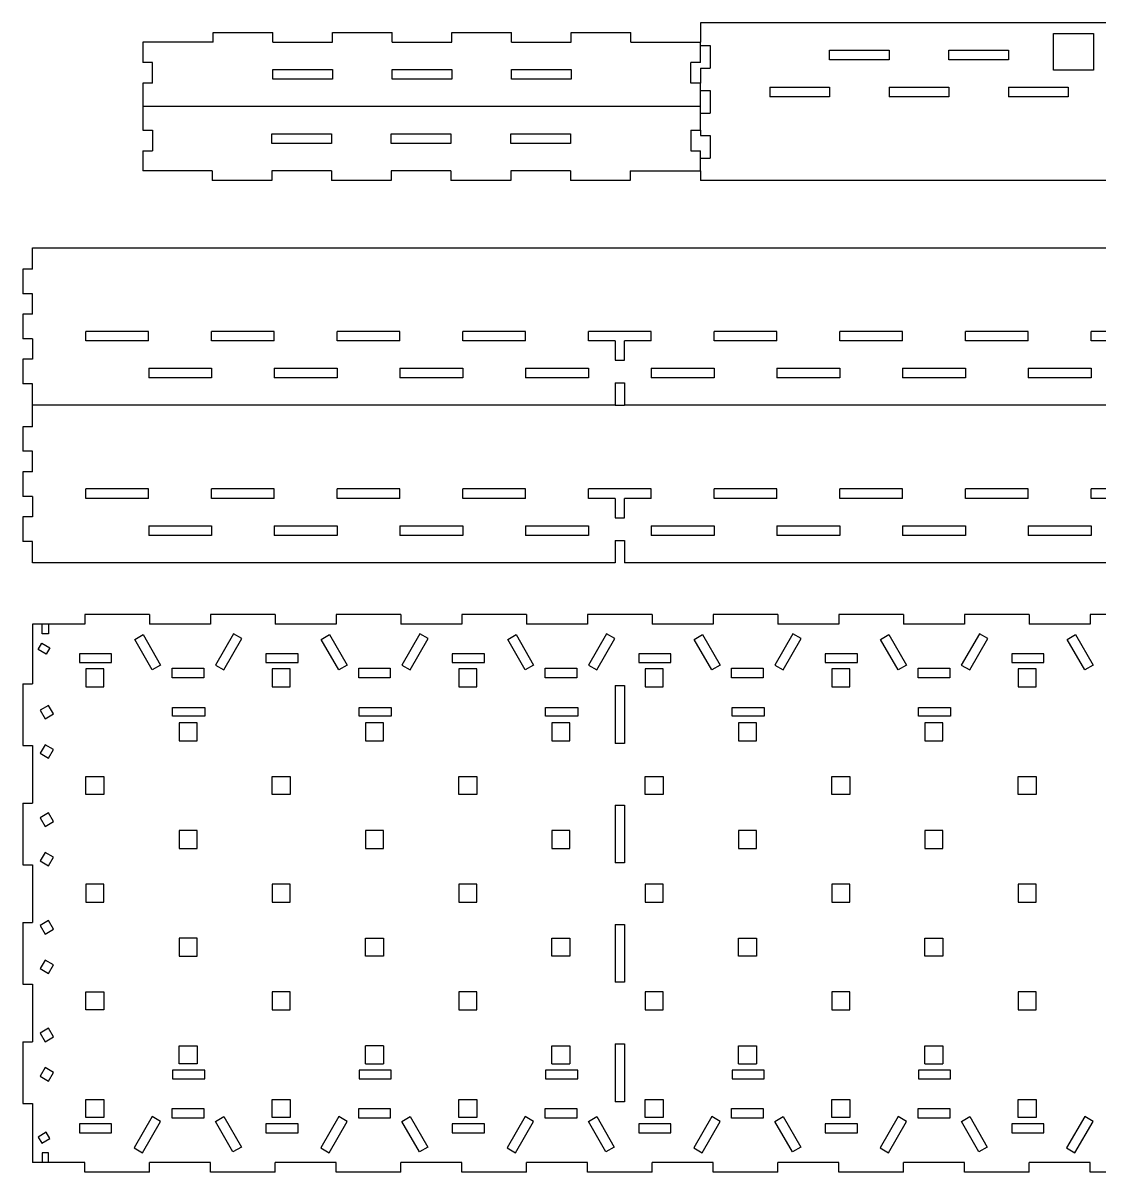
# Model space of a CAD drawing. Extents: x -308 to 258, y -154 to 204.
# Drawn here: x -308.2 to 26.2, y -153.6 to 203.6 of the extents above; entities that cross this region are included whole.
import ezdxf

# ---------------------------------------------------------------- set-up
doc = ezdxf.new("R2010")
doc.units = 0
doc.layers.get('0').update_dxf_attribs({"linetype": 'CONTINUOUS'})

msp = doc.modelspace()

# ---------------------------------------------------------------- linework, layer by layer
for p, q in [((75.63, 203.59), (-97.69, 203.59)), ((-97.69, 203.59), (-97.69, 197.59)), ((-249.17, 197.59), (-249.17, 200.59)), ((-249.17, 200.59), (-230.61, 200.59)), ((-230.61, 197.59), (-230.61, 200.59)), ((-212.05, 200.59), (-193.49, 200.59)), ((-212.05, 197.59), (-212.05, 200.59)), ((-193.49, 197.59), (-193.49, 200.59)), ((-174.93, 200.59), (-156.37, 200.59)), ((-174.93, 197.59), (-174.93, 200.59)), ((-156.37, 197.59), (-156.37, 200.59)), ((-137.81, 197.59), (-137.81, 200.59)), ((-137.81, 200.59), (-119.25, 200.59)), ((-119.25, 197.59), (-119.25, 200.59)), ((12.08, 200.29), (24.48, 200.29)), ((12.08, 188.89), (12.08, 200.29)), ((24.48, 200.29), (24.48, 188.89)), ((-271.01, 197.59), (-271.01, 191.29)), ((-249.17, 197.59), (-271.01, 197.59)), ((-230.61, 197.59), (-212.05, 197.59)), ((-193.49, 197.59), (-174.93, 197.59)), ((-156.37, 197.59), (-137.81, 197.59)), ((-119.25, 197.59), (-97.69, 197.59)), ((-97.69, 196.59), (-97.69, 197.59)), ((-97.69, 196.59), (-94.69, 196.59)), ((-97.69, 191.29), (-97.69, 196.59)), ((-94.69, 196.59), (-94.69, 189.59)), ((-57.57, 192.09), (-57.57, 195.09)), ((-57.57, 195.09), (-39.01, 195.09)), ((-39.01, 195.09), (-39.01, 192.09)), ((-20.45, 195.09), (-1.89, 195.09)), ((-20.45, 192.09), (-20.45, 195.09)), ((-1.89, 195.09), (-1.89, 192.09)), ((-268.01, 191.29), (-271.01, 191.29)), ((-268.01, 184.89), (-268.01, 191.29)), ((-97.69, 191.29), (-100.69, 191.29)), ((-100.69, 184.89), (-100.69, 191.29)), ((-97.69, 189.59), (-94.69, 189.59)), ((-97.69, 189.59), (-97.69, 184.89)), ((-39.01, 192.09), (-57.57, 192.09)), ((-1.89, 192.09), (-20.45, 192.09)), ((-230.61, 189.09), (-212.05, 189.09)), ((-230.61, 186.09), (-230.61, 189.09)), ((-212.05, 186.09), (-230.61, 186.09)), ((-212.05, 189.09), (-212.05, 186.09)), ((-193.49, 186.09), (-193.49, 189.09)), ((-193.49, 189.09), (-174.93, 189.09)), ((-174.93, 186.09), (-193.49, 186.09)), ((-174.93, 189.09), (-174.93, 186.09)), ((-156.37, 186.09), (-156.37, 189.09)), ((-156.37, 189.09), (-137.81, 189.09)), ((-137.81, 186.09), (-156.37, 186.09)), ((-137.81, 189.09), (-137.81, 186.09)), ((24.48, 188.89), (12.08, 188.89)), ((-268.01, 184.89), (-271.01, 184.89)), ((-271.01, 184.89), (-271.01, 177.59)), ((-97.69, 184.89), (-100.69, 184.89)), ((-97.69, 182.59), (-97.69, 184.89)), ((-97.69, 182.59), (-94.69, 182.59)), ((-97.69, 177.59), (-97.69, 182.59)), ((-94.69, 182.59), (-94.69, 175.59)), ((-76.13, 183.59), (-76.13, 180.59)), ((-76.13, 183.59), (-57.57, 183.59)), ((-57.57, 183.59), (-57.57, 180.59)), ((-39.01, 183.59), (-20.45, 183.59)), ((-39.01, 183.59), (-39.01, 180.59)), ((-20.45, 183.59), (-20.45, 180.59)), ((-1.89, 183.59), (-1.89, 180.59)), ((-1.89, 183.59), (16.67, 183.59)), ((16.67, 183.59), (16.67, 180.59)), ((-57.57, 180.59), (-76.13, 180.59)), ((-20.45, 180.59), (-39.01, 180.59)), ((16.67, 180.59), (-1.89, 180.59)), ((-271.01, 177.59), (-271.01, 170.29)), ((-97.69, 177.59), (-271.01, 177.59)), ((-97.69, 175.59), (-97.69, 177.59)), ((-97.69, 175.59), (-94.69, 175.59)), ((-97.69, 170.29), (-97.69, 175.59)), ((-271.01, 170.29), (-268.01, 170.29)), ((-268.01, 170.29), (-268.01, 163.89)), ((-230.89, 166.09), (-230.89, 169.09)), ((-230.89, 169.09), (-212.33, 169.09)), ((-212.33, 169.09), (-212.33, 166.09)), ((-193.77, 169.09), (-175.21, 169.09)), ((-193.77, 166.09), (-193.77, 169.09)), ((-175.21, 169.09), (-175.21, 166.09)), ((-156.65, 166.09), (-156.65, 169.09)), ((-156.65, 169.09), (-138.09, 169.09)), ((-138.09, 169.09), (-138.09, 166.09)), ((-100.69, 170.29), (-97.69, 170.29)), ((-100.69, 170.29), (-100.69, 163.89)), ((-97.69, 170.29), (-97.69, 168.59)), ((-97.69, 168.59), (-94.69, 168.59)), ((-94.69, 168.59), (-94.69, 161.59)), ((-212.33, 166.09), (-230.89, 166.09)), ((-175.21, 166.09), (-193.77, 166.09)), ((-138.09, 166.09), (-156.65, 166.09)), ((-271.01, 163.89), (-271.01, 157.59)), ((-271.01, 163.89), (-268.01, 163.89)), ((-100.69, 163.89), (-97.69, 163.89)), ((-97.69, 161.59), (-97.69, 163.89)), ((-97.69, 161.59), (-94.69, 161.59)), ((-97.69, 157.59), (-97.69, 161.59)), ((-249.45, 157.59), (-271.01, 157.59)), ((-249.45, 157.59), (-249.45, 154.59)), ((-230.89, 157.59), (-230.89, 154.59)), ((-212.33, 157.59), (-230.89, 157.59)), ((-212.33, 157.59), (-212.33, 154.59)), ((-193.77, 157.59), (-193.77, 154.59)), ((-175.21, 157.59), (-193.77, 157.59)), ((-175.21, 157.59), (-175.21, 154.59)), ((-156.65, 157.59), (-156.65, 154.59)), ((-138.09, 157.59), (-156.65, 157.59)), ((-138.09, 157.59), (-138.09, 154.59)), ((-119.53, 157.59), (-119.53, 154.59)), ((-119.53, 157.59), (-97.69, 157.59)), ((-97.69, 157.59), (-97.69, 154.59)), ((-230.89, 154.59), (-249.45, 154.59)), ((-193.77, 154.59), (-212.33, 154.59)), ((-156.65, 154.59), (-175.21, 154.59)), ((-119.53, 154.59), (-138.09, 154.59)), ((75.63, 154.59), (-97.69, 154.59)), ((-305.23, 127.04), (-305.23, 133.74)), ((-305.23, 133.74), (255.06, 133.74)), ((-305.23, 127.04), (-308.23, 127.04)), ((-308.23, 127.04), (-308.23, 119.44)), ((-305.23, 119.44), (-308.23, 119.44)), ((-305.23, 113.04), (-305.23, 119.44)), ((-305.23, 113.04), (-308.23, 113.04)), ((-308.23, 113.04), (-308.23, 105.44)), ((-269.18, 107.74), (-288.71, 107.74)), ((-288.71, 104.74), (-288.71, 107.74)), ((-269.18, 104.74), (-269.18, 107.74)), ((-249.65, 104.74), (-249.65, 107.74)), ((-230.12, 107.74), (-249.65, 107.74)), ((-230.12, 104.74), (-230.12, 107.74)), ((-191.07, 107.74), (-210.59, 107.74)), ((-210.59, 104.74), (-210.59, 107.74)), ((-191.07, 104.74), (-191.07, 107.74)), ((-152.01, 107.74), (-171.54, 107.74)), ((-171.54, 104.74), (-171.54, 107.74)), ((-152.01, 104.74), (-152.01, 107.74)), ((-112.95, 107.74), (-132.48, 107.74)), ((-132.48, 104.74), (-132.48, 107.74)), ((-112.95, 104.74), (-112.95, 107.74)), ((-73.9, 107.74), (-93.43, 107.74)), ((-93.43, 104.74), (-93.43, 107.74)), ((-73.9, 104.74), (-73.9, 107.74)), ((-54.37, 104.74), (-54.37, 107.74)), ((-34.84, 107.74), (-54.37, 107.74)), ((-34.84, 104.74), (-34.84, 107.74)), ((4.21, 107.74), (-15.31, 107.74)), ((-15.31, 104.74), (-15.31, 107.74)), ((4.21, 104.74), (4.21, 107.74)), ((43.27, 107.74), (23.74, 107.74)), ((23.74, 104.74), (23.74, 107.74)), ((-305.23, 105.44), (-308.23, 105.44)), ((-305.23, 105.44), (-305.23, 99.04)), ((-269.18, 104.74), (-288.71, 104.74)), ((-230.12, 104.74), (-249.65, 104.74)), ((-191.07, 104.74), (-210.59, 104.74)), ((-152.01, 104.74), (-171.54, 104.74)), ((-124.22, 104.74), (-132.48, 104.74)), ((-124.22, 104.74), (-124.22, 98.74)), ((-112.95, 104.74), (-121.22, 104.74)), ((-121.22, 98.74), (-121.22, 104.74)), ((-73.9, 104.74), (-93.43, 104.74)), ((-34.84, 104.74), (-54.37, 104.74)), ((4.21, 104.74), (-15.31, 104.74)), ((43.27, 104.74), (23.74, 104.74)), ((-305.23, 99.04), (-308.23, 99.04)), ((-308.23, 99.04), (-308.23, 91.44)), ((-124.22, 98.74), (-121.22, 98.74)), ((-269.12, 96.24), (-249.59, 96.24)), ((-269.12, 96.24), (-269.12, 93.24)), ((-249.59, 93.24), (-269.12, 93.24)), ((-249.59, 96.24), (-249.59, 93.24)), ((-230.12, 96.24), (-230.12, 93.24)), ((-230.12, 96.24), (-210.59, 96.24)), ((-210.59, 93.24), (-230.12, 93.24)), ((-210.59, 96.24), (-210.59, 93.24)), ((-191.07, 96.24), (-191.07, 93.24)), ((-191.07, 96.24), (-171.54, 96.24)), ((-171.54, 93.24), (-191.07, 93.24)), ((-171.54, 96.24), (-171.54, 93.24)), ((-152.01, 96.24), (-152.01, 93.24)), ((-152.01, 96.24), (-132.48, 96.24)), ((-132.48, 93.24), (-152.01, 93.24)), ((-132.48, 96.24), (-132.48, 93.24)), ((-112.95, 96.24), (-112.95, 93.24)), ((-112.95, 96.24), (-93.43, 96.24)), ((-93.43, 93.24), (-112.95, 93.24)), ((-93.43, 96.24), (-93.43, 93.24)), ((-73.9, 96.24), (-54.37, 96.24)), ((-73.9, 96.24), (-73.9, 93.24)), ((-54.37, 93.24), (-73.9, 93.24)), ((-54.37, 96.24), (-54.37, 93.24)), ((-34.84, 96.24), (-34.84, 93.24)), ((-34.84, 96.24), (-15.31, 96.24)), ((-15.31, 93.24), (-34.84, 93.24)), ((-15.31, 96.24), (-15.31, 93.24)), ((4.21, 96.24), (23.74, 96.24)), ((4.21, 96.24), (4.21, 93.24)), ((23.74, 93.24), (4.21, 93.24)), ((23.74, 96.24), (23.74, 93.24)), ((-305.23, 91.44), (-308.23, 91.44)), ((-305.23, 84.74), (-305.23, 91.44)), ((-124.22, 91.74), (-124.22, 84.74)), ((-124.22, 91.74), (-121.22, 91.74)), ((-121.22, 91.74), (-121.22, 84.74)), ((-124.22, 84.74), (-305.23, 84.74)), ((-305.23, 78.04), (-305.23, 84.74)), ((-124.22, 84.74), (-121.22, 84.74)), ((71.06, 84.74), (-121.22, 84.74)), ((-305.23, 78.04), (-308.23, 78.04)), ((-308.23, 78.04), (-308.23, 70.44)), ((-305.23, 70.44), (-308.23, 70.44)), ((-305.23, 64.04), (-305.23, 70.44)), ((-305.23, 64.04), (-308.23, 64.04)), ((-308.23, 64.04), (-308.23, 56.44)), ((-269.18, 58.74), (-288.71, 58.74)), ((-288.71, 55.74), (-288.71, 58.74)), ((-269.18, 55.74), (-269.18, 58.74)), ((-249.65, 55.74), (-249.65, 58.74)), ((-230.12, 58.74), (-249.65, 58.74)), ((-230.12, 55.74), (-230.12, 58.74)), ((-191.07, 58.74), (-210.59, 58.74)), ((-210.59, 55.74), (-210.59, 58.74)), ((-191.07, 55.74), (-191.07, 58.74)), ((-152.01, 58.74), (-171.54, 58.74)), ((-171.54, 55.74), (-171.54, 58.74)), ((-152.01, 55.74), (-152.01, 58.74)), ((-112.95, 58.74), (-132.48, 58.74)), ((-132.48, 55.74), (-132.48, 58.74)), ((-112.95, 55.74), (-112.95, 58.74)), ((-73.9, 58.74), (-93.43, 58.74)), ((-93.43, 55.74), (-93.43, 58.74)), ((-73.9, 55.74), (-73.9, 58.74)), ((-54.37, 55.74), (-54.37, 58.74)), ((-34.84, 58.74), (-54.37, 58.74)), ((-34.84, 55.74), (-34.84, 58.74)), ((4.21, 58.74), (-15.31, 58.74)), ((-15.31, 55.74), (-15.31, 58.74)), ((4.21, 55.74), (4.21, 58.74)), ((43.27, 58.74), (23.74, 58.74)), ((23.74, 55.74), (23.74, 58.74)), ((-305.23, 56.44), (-308.23, 56.44)), ((-305.23, 56.44), (-305.23, 50.04)), ((-269.18, 55.74), (-288.71, 55.74)), ((-230.12, 55.74), (-249.65, 55.74)), ((-191.07, 55.74), (-210.59, 55.74)), ((-152.01, 55.74), (-171.54, 55.74)), ((-124.22, 55.74), (-132.48, 55.74)), ((-124.22, 55.74), (-124.22, 49.74)), ((-112.95, 55.74), (-121.22, 55.74)), ((-121.22, 49.74), (-121.22, 55.74)), ((-73.9, 55.74), (-93.43, 55.74)), ((-34.84, 55.74), (-54.37, 55.74)), ((4.21, 55.74), (-15.31, 55.74)), ((43.27, 55.74), (23.74, 55.74)), ((-305.23, 50.04), (-308.23, 50.04)), ((-308.23, 50.04), (-308.23, 42.44)), ((-269.12, 47.24), (-249.59, 47.24)), ((-269.12, 47.24), (-269.12, 44.24)), ((-249.59, 47.24), (-249.59, 44.24)), ((-230.12, 47.24), (-230.12, 44.24)), ((-230.12, 47.24), (-210.59, 47.24)), ((-210.59, 47.24), (-210.59, 44.24)), ((-191.07, 47.24), (-191.07, 44.24)), ((-191.07, 47.24), (-171.54, 47.24)), ((-171.54, 47.24), (-171.54, 44.24)), ((-152.01, 47.24), (-152.01, 44.24)), ((-152.01, 47.24), (-132.48, 47.24)), ((-132.48, 47.24), (-132.48, 44.24)), ((-124.22, 49.74), (-121.22, 49.74)), ((-112.95, 47.24), (-112.95, 44.24)), ((-112.95, 47.24), (-93.43, 47.24)), ((-93.43, 47.24), (-93.43, 44.24)), ((-73.9, 47.24), (-54.37, 47.24)), ((-73.9, 47.24), (-73.9, 44.24)), ((-54.37, 47.24), (-54.37, 44.24)), ((-34.84, 47.24), (-34.84, 44.24)), ((-34.84, 47.24), (-15.31, 47.24)), ((-15.31, 47.24), (-15.31, 44.24)), ((4.21, 47.24), (23.74, 47.24)), ((4.21, 47.24), (4.21, 44.24)), ((23.74, 47.24), (23.74, 44.24)), ((-249.59, 44.24), (-269.12, 44.24)), ((-210.59, 44.24), (-230.12, 44.24)), ((-171.54, 44.24), (-191.07, 44.24)), ((-132.48, 44.24), (-152.01, 44.24)), ((-93.43, 44.24), (-112.95, 44.24)), ((-54.37, 44.24), (-73.9, 44.24)), ((-15.31, 44.24), (-34.84, 44.24)), ((23.74, 44.24), (4.21, 44.24)), ((-305.23, 42.44), (-308.23, 42.44)), ((-305.23, 35.74), (-305.23, 42.44)), ((-124.22, 42.74), (-124.22, 35.74)), ((-124.22, 42.74), (-121.22, 42.74)), ((-121.22, 42.74), (-121.22, 35.74)), ((-124.22, 35.74), (-305.23, 35.74)), ((71.06, 35.74), (-121.22, 35.74)), ((-289.01, 19.74), (-289.01, 16.74)), ((-288.71, 19.74), (-289.01, 19.74)), ((-269.18, 19.74), (-288.71, 19.74)), ((-268.88, 19.74), (-269.18, 19.74)), ((-268.88, 19.74), (-268.88, 16.74)), ((-249.65, 19.74), (-249.95, 19.74)), ((-249.95, 19.74), (-249.95, 16.74)), ((-230.12, 19.74), (-249.65, 19.74)), ((-229.82, 19.74), (-230.12, 19.74)), ((-229.82, 19.74), (-229.82, 16.74)), ((-210.59, 19.74), (-210.89, 19.74)), ((-210.89, 19.74), (-210.89, 16.74)), ((-191.07, 19.74), (-210.59, 19.74)), ((-190.77, 19.74), (-191.07, 19.74)), ((-190.77, 19.74), (-190.77, 16.74)), ((-171.84, 19.74), (-171.84, 16.74)), ((-171.54, 19.74), (-171.84, 19.74)), ((-152.01, 19.74), (-171.54, 19.74)), ((-151.71, 19.74), (-152.01, 19.74)), ((-151.71, 19.74), (-151.71, 16.74)), ((-132.48, 19.74), (-132.78, 19.74)), ((-132.78, 19.74), (-132.78, 16.74)), ((-112.95, 19.74), (-132.48, 19.74)), ((-112.65, 19.74), (-112.95, 19.74)), ((-112.65, 19.74), (-112.65, 16.74)), ((-93.43, 19.74), (-93.73, 19.74)), ((-93.73, 19.74), (-93.73, 16.74)), ((-73.9, 19.74), (-93.43, 19.74)), ((-73.6, 19.74), (-73.9, 19.74)), ((-73.6, 19.74), (-73.6, 16.74)), ((-54.37, 19.74), (-54.67, 19.74)), ((-54.67, 19.74), (-54.67, 16.74)), ((-34.84, 19.74), (-54.37, 19.74)), ((-34.54, 19.74), (-34.84, 19.74)), ((-34.54, 19.74), (-34.54, 16.74)), ((-15.61, 19.74), (-15.61, 16.74)), ((-15.31, 19.74), (-15.61, 19.74)), ((4.21, 19.74), (-15.31, 19.74)), ((4.51, 19.74), (4.21, 19.74)), ((4.51, 19.74), (4.51, 16.74)), ((23.44, 19.74), (23.44, 16.74)), ((23.74, 19.74), (23.44, 19.74)), ((43.27, 19.74), (23.74, 19.74)), ((-305.23, 16.74), (-305.23, -1.8)), ((-302.25, 16.74), (-305.23, 16.74)), ((-302.25, 13.74), (-302.25, 16.74)), ((-300.26, 16.74), (-302.25, 16.74)), ((-300.26, 16.74), (-300.26, 13.74)), ((-296.69, 16.74), (-300.26, 16.74)), ((-294.7, 16.74), (-296.69, 16.74)), ((-291.72, 16.74), (-294.7, 16.74)), ((-289.01, 16.74), (-291.72, 16.74)), ((-257.64, 16.74), (-268.88, 16.74)), ((-255.65, 16.74), (-257.64, 16.74)), ((-252.67, 16.74), (-255.65, 16.74)), ((-249.95, 16.74), (-252.67, 16.74)), ((-218.58, 16.74), (-229.82, 16.74)), ((-216.59, 16.74), (-218.58, 16.74)), ((-213.61, 16.74), (-216.59, 16.74)), ((-210.89, 16.74), (-213.61, 16.74)), ((-179.52, 16.74), (-190.77, 16.74)), ((-177.54, 16.74), (-179.52, 16.74)), ((-174.55, 16.74), (-177.54, 16.74)), ((-171.84, 16.74), (-174.55, 16.74)), ((-140.47, 16.74), (-151.71, 16.74)), ((-138.48, 16.74), (-140.47, 16.74)), ((-135.5, 16.74), (-138.48, 16.74)), ((-132.78, 16.74), (-135.5, 16.74)), ((-101.41, 16.74), (-112.65, 16.74)), ((-99.42, 16.74), (-101.41, 16.74)), ((-96.44, 16.74), (-99.42, 16.74)), ((-93.73, 16.74), (-96.44, 16.74)), ((-62.36, 16.74), (-73.6, 16.74)), ((-60.37, 16.74), (-62.36, 16.74)), ((-57.39, 16.74), (-60.37, 16.74)), ((-54.67, 16.74), (-57.39, 16.74)), ((-23.3, 16.74), (-34.54, 16.74)), ((-21.31, 16.74), (-23.3, 16.74)), ((-18.33, 16.74), (-21.31, 16.74)), ((-15.61, 16.74), (-18.33, 16.74)), ((15.76, 16.74), (4.51, 16.74)), ((17.74, 16.74), (15.76, 16.74)), ((20.73, 16.74), (17.74, 16.74)), ((23.44, 16.74), (20.73, 16.74)), ((-303.54, 8.86), (-302.42, 10.81)), ((-302.42, 10.81), (-299.85, 9.33)), ((-300.26, 13.74), (-302.25, 13.74)), ((-273.5, 11.98), (-270.91, 13.48)), ((-268.04, 2.52), (-273.5, 11.98)), ((-270.91, 13.48), (-265.44, 4.02)), ((-242.81, 13.74), (-248.42, 4.02)), ((-245.82, 2.52), (-240.21, 12.24)), ((-240.21, 12.24), (-242.81, 13.74)), ((-215.54, 11.98), (-212.94, 13.48)), ((-210.08, 2.52), (-215.54, 11.98)), ((-212.94, 13.48), (-207.48, 4.02)), ((-184.85, 13.74), (-190.46, 4.02)), ((-187.86, 2.52), (-182.25, 12.24)), ((-182.25, 12.24), (-184.85, 13.74)), ((-157.58, 11.98), (-154.98, 13.48)), ((-152.12, 2.52), (-157.58, 11.98)), ((-154.98, 13.48), (-149.52, 4.02)), ((-126.88, 13.74), (-132.5, 4.02)), ((-129.9, 2.52), (-124.29, 12.24)), ((-124.29, 12.24), (-126.88, 13.74)), ((-99.62, 11.98), (-97.02, 13.48)), ((-94.16, 2.52), (-99.62, 11.98)), ((-97.02, 13.48), (-91.56, 4.02)), ((-68.92, 13.74), (-74.54, 4.02)), ((-71.94, 2.52), (-66.32, 12.24)), ((-66.32, 12.24), (-68.92, 13.74)), ((-41.66, 11.98), (-39.06, 13.48)), ((-36.19, 2.52), (-41.66, 11.98)), ((-39.06, 13.48), (-33.6, 4.02)), ((-10.96, 13.74), (-16.58, 4.02)), ((-13.98, 2.52), (-8.36, 12.24)), ((-8.36, 12.24), (-10.96, 13.74)), ((16.3, 11.98), (18.9, 13.48)), ((21.77, 2.52), (16.3, 11.98)), ((18.9, 13.48), (24.36, 4.02)), ((-300.98, 7.38), (-303.54, 8.86)), ((-299.85, 9.33), (-300.98, 7.38)), ((-280.71, 7.53), (-290.71, 7.53)), ((-290.71, 7.53), (-290.71, 4.81)), ((-280.71, 4.81), (-280.71, 7.53)), ((-222.75, 7.53), (-232.75, 7.53)), ((-232.75, 7.53), (-232.75, 4.81)), ((-222.75, 4.81), (-222.75, 7.53)), ((-174.79, 7.53), (-174.79, 4.81)), ((-164.79, 7.53), (-174.79, 7.53)), ((-164.79, 4.81), (-164.79, 7.53)), ((-116.83, 7.53), (-116.83, 4.81)), ((-106.83, 7.53), (-116.83, 7.53)), ((-106.83, 4.81), (-106.83, 7.53)), ((-58.87, 7.53), (-58.87, 4.81)), ((-48.87, 7.53), (-58.87, 7.53)), ((-48.87, 4.81), (-48.87, 7.53)), ((9.1, 7.53), (-0.9, 7.53)), ((-0.9, 7.53), (-0.9, 4.81)), ((9.1, 4.81), (9.1, 7.53)), ((-290.71, 4.81), (-280.71, 4.81)), ((-265.44, 4.02), (-268.04, 2.52)), ((-248.42, 4.02), (-245.82, 2.52)), ((-232.75, 4.81), (-222.75, 4.81)), ((-207.48, 4.02), (-210.08, 2.52)), ((-190.46, 4.02), (-187.86, 2.52)), ((-174.79, 4.81), (-164.79, 4.81)), ((-149.52, 4.02), (-152.12, 2.52)), ((-132.5, 4.02), (-129.9, 2.52)), ((-116.83, 4.81), (-106.83, 4.81)), ((-91.56, 4.02), (-94.16, 2.52)), ((-74.54, 4.02), (-71.94, 2.52)), ((-58.87, 4.81), (-48.87, 4.81)), ((-33.6, 4.02), (-36.19, 2.52)), ((-16.58, 4.02), (-13.98, 2.52)), ((-0.9, 4.81), (9.1, 4.81)), ((24.36, 4.02), (21.77, 2.52)), ((-288.71, 2.81), (-288.71, -2.79)), ((-283.11, 2.81), (-288.71, 2.81)), ((-283.11, -2.79), (-283.11, 2.81)), ((-261.85, 3.01), (-252.02, 3.01)), ((-261.85, 0.01), (-261.85, 3.01)), ((-252.02, 0.01), (-261.85, 0.01)), ((-252.02, 3.01), (-252.02, 0.01)), ((-230.75, 2.81), (-230.75, -2.79)), ((-225.15, 2.81), (-230.75, 2.81)), ((-225.15, -2.79), (-225.15, 2.81)), ((-203.89, 0.01), (-203.89, 3.01)), ((-203.89, 3.01), (-194.06, 3.01)), ((-194.06, 0.01), (-203.89, 0.01)), ((-194.06, 3.01), (-194.06, 0.01)), ((-167.19, 2.81), (-172.79, 2.81)), ((-172.79, 2.81), (-172.79, -2.79)), ((-167.19, -2.79), (-167.19, 2.81)), ((-145.92, 0.01), (-145.92, 3.01)), ((-145.92, 3.01), (-136.09, 3.01)), ((-136.09, 0.01), (-145.92, 0.01)), ((-136.09, 3.01), (-136.09, 0.01)), ((-114.83, 2.81), (-114.83, -2.79)), ((-109.23, 2.81), (-114.83, 2.81)), ((-109.23, -2.79), (-109.23, 2.81)), ((-87.96, 0.01), (-87.96, 3.01)), ((-87.96, 3.01), (-78.13, 3.01)), ((-78.13, 0.01), (-87.96, 0.01)), ((-78.13, 3.01), (-78.13, 0.01)), ((-51.27, 2.81), (-56.87, 2.81)), ((-56.87, 2.81), (-56.87, -2.79)), ((-51.27, -2.79), (-51.27, 2.81)), ((-30, 3.01), (-20.17, 3.01)), ((-30, 0.01), (-30, 3.01)), ((-20.17, 0.01), (-30, 0.01)), ((-20.17, 3.01), (-20.17, 0.01)), ((6.7, 2.81), (1.1, 2.81)), ((1.1, 2.81), (1.1, -2.79)), ((6.7, -2.79), (6.7, 2.81)), ((-308.23, -1.8), (-305.23, -1.8)), ((-308.23, -1.8), (-308.23, -20.96)), ((-288.71, -2.79), (-283.11, -2.79)), ((-230.75, -2.79), (-225.15, -2.79)), ((-172.79, -2.79), (-167.19, -2.79)), ((-124.22, -2.4), (-124.22, -20.36)), ((-124.22, -2.4), (-121.22, -2.4)), ((-121.22, -2.4), (-121.22, -20.36)), ((-114.83, -2.79), (-109.23, -2.79)), ((-56.87, -2.79), (-51.27, -2.79)), ((1.1, -2.79), (6.7, -2.79)), ((-300.31, -8.52), (-302.91, -10.02)), ((-302.91, -10.02), (-301.36, -12.7)), ((-298.76, -11.2), (-300.31, -8.52)), ((-261.73, -11.92), (-261.73, -9.21)), ((-261.73, -9.21), (-251.73, -9.21)), ((-251.73, -9.21), (-251.73, -11.92)), ((-203.77, -9.21), (-193.77, -9.21)), ((-203.77, -11.92), (-203.77, -9.21)), ((-193.77, -9.21), (-193.77, -11.92)), ((-145.81, -9.21), (-135.81, -9.21)), ((-145.81, -11.92), (-145.81, -9.21)), ((-135.81, -9.21), (-135.81, -11.92)), ((-87.85, -11.92), (-87.85, -9.21)), ((-87.85, -9.21), (-77.85, -9.21)), ((-77.85, -9.21), (-77.85, -11.92)), ((-29.89, -11.92), (-29.89, -9.21)), ((-29.89, -9.21), (-19.89, -9.21)), ((-19.89, -9.21), (-19.89, -11.92)), ((-301.36, -12.7), (-298.76, -11.2)), ((-251.73, -11.92), (-261.73, -11.92)), ((-259.73, -13.92), (-259.73, -19.52)), ((-254.13, -13.92), (-259.73, -13.92)), ((-254.13, -19.52), (-254.13, -13.92)), ((-193.77, -11.92), (-203.77, -11.92)), ((-201.77, -13.92), (-201.77, -19.52)), ((-196.17, -13.92), (-201.77, -13.92)), ((-196.17, -19.52), (-196.17, -13.92)), ((-135.81, -11.92), (-145.81, -11.92)), ((-138.21, -13.92), (-143.81, -13.92)), ((-143.81, -13.92), (-143.81, -19.52)), ((-138.21, -19.52), (-138.21, -13.92)), ((-77.85, -11.92), (-87.85, -11.92)), ((-85.85, -13.92), (-85.85, -19.52)), ((-80.25, -13.92), (-85.85, -13.92)), ((-80.25, -19.52), (-80.25, -13.92)), ((-19.89, -11.92), (-29.89, -11.92)), ((-27.89, -13.92), (-27.89, -19.52)), ((-22.29, -13.92), (-27.89, -13.92)), ((-22.29, -19.52), (-22.29, -13.92)), ((-308.23, -20.96), (-305.23, -20.96)), ((-305.23, -20.96), (-305.23, -38.92)), ((-301.36, -20.75), (-302.91, -23.43)), ((-298.76, -22.25), (-301.36, -20.75)), ((-259.73, -19.52), (-254.13, -19.52)), ((-201.77, -19.52), (-196.17, -19.52)), ((-143.81, -19.52), (-138.21, -19.52)), ((-121.22, -20.36), (-124.22, -20.36)), ((-85.85, -19.52), (-80.25, -19.52)), ((-27.89, -19.52), (-22.29, -19.52)), ((-302.91, -23.43), (-300.31, -24.93)), ((-300.31, -24.93), (-298.76, -22.25)), ((-288.71, -30.66), (-283.11, -30.66)), ((-288.71, -36.26), (-288.71, -30.66)), ((-283.11, -30.66), (-283.11, -36.26)), ((-230.75, -36.26), (-230.75, -30.66)), ((-230.75, -30.66), (-225.15, -30.66)), ((-225.15, -30.66), (-225.15, -36.26)), ((-172.79, -36.26), (-172.79, -30.66)), ((-172.79, -30.66), (-167.19, -30.66)), ((-167.19, -30.66), (-167.19, -36.26)), ((-114.83, -30.66), (-109.23, -30.66)), ((-114.83, -36.26), (-114.83, -30.66)), ((-109.23, -30.66), (-109.23, -36.26)), ((-56.87, -30.66), (-51.27, -30.66)), ((-56.87, -36.26), (-56.87, -30.66)), ((-51.27, -30.66), (-51.27, -36.26)), ((1.1, -30.66), (6.7, -30.66)), ((1.1, -36.26), (1.1, -30.66)), ((6.7, -30.66), (6.7, -36.26)), ((-308.23, -38.92), (-305.23, -38.92)), ((-308.23, -38.92), (-308.23, -58.08)), ((-283.11, -36.26), (-288.71, -36.26)), ((-225.15, -36.26), (-230.75, -36.26)), ((-167.19, -36.26), (-172.79, -36.26)), ((-109.23, -36.26), (-114.83, -36.26)), ((-51.27, -36.26), (-56.87, -36.26)), ((6.7, -36.26), (1.1, -36.26)), ((-300.31, -41.98), (-302.91, -43.48)), ((-298.76, -44.66), (-300.31, -41.98)), ((-124.22, -39.52), (-121.22, -39.52)), ((-124.22, -39.52), (-124.22, -57.48)), ((-121.22, -39.52), (-121.22, -57.48)), ((-302.91, -43.48), (-301.36, -46.16)), ((-301.36, -46.16), (-298.76, -44.66)), ((-254.13, -47.39), (-259.73, -47.39)), ((-259.73, -47.39), (-259.73, -52.99)), ((-254.13, -52.99), (-254.13, -47.39)), ((-196.17, -47.39), (-201.77, -47.39)), ((-201.77, -47.39), (-201.77, -52.99)), ((-196.17, -52.99), (-196.17, -47.39)), ((-138.21, -47.39), (-143.81, -47.39)), ((-143.81, -47.39), (-143.81, -52.99)), ((-138.21, -52.99), (-138.21, -47.39)), ((-80.25, -47.39), (-85.85, -47.39)), ((-85.85, -47.39), (-85.85, -52.99)), ((-80.25, -52.99), (-80.25, -47.39)), ((-22.29, -47.39), (-27.89, -47.39)), ((-27.89, -47.39), (-27.89, -52.99)), ((-22.29, -52.99), (-22.29, -47.39)), ((-259.73, -52.99), (-254.13, -52.99)), ((-201.77, -52.99), (-196.17, -52.99)), ((-143.81, -52.99), (-138.21, -52.99)), ((-85.85, -52.99), (-80.25, -52.99)), ((-27.89, -52.99), (-22.29, -52.99)), ((-301.36, -54.21), (-302.91, -56.9)), ((-302.91, -56.9), (-300.31, -58.4)), ((-298.76, -55.71), (-301.36, -54.21)), ((-300.31, -58.4), (-298.76, -55.71)), ((-308.23, -58.08), (-305.23, -58.08)), ((-305.23, -58.08), (-305.23, -76.04)), ((-121.22, -57.48), (-124.22, -57.48)), ((-288.71, -64.12), (-288.71, -69.72)), ((-283.11, -64.12), (-288.71, -64.12)), ((-283.11, -69.72), (-283.11, -64.12)), ((-230.75, -64.12), (-230.75, -69.72)), ((-225.15, -64.12), (-230.75, -64.12)), ((-225.15, -69.72), (-225.15, -64.12)), ((-172.79, -64.12), (-172.79, -69.72)), ((-167.19, -64.12), (-172.79, -64.12)), ((-167.19, -69.72), (-167.19, -64.12)), ((-114.83, -64.12), (-114.83, -69.72)), ((-109.23, -64.12), (-114.83, -64.12)), ((-109.23, -69.72), (-109.23, -64.12)), ((-51.27, -64.12), (-56.87, -64.12)), ((-56.87, -64.12), (-56.87, -69.72)), ((-51.27, -69.72), (-51.27, -64.12)), ((6.7, -64.12), (1.1, -64.12)), ((1.1, -64.12), (1.1, -69.72)), ((6.7, -69.72), (6.7, -64.12)), ((-288.71, -69.72), (-283.11, -69.72)), ((-230.75, -69.72), (-225.15, -69.72)), ((-172.79, -69.72), (-167.19, -69.72)), ((-114.83, -69.72), (-109.23, -69.72)), ((-56.87, -69.72), (-51.27, -69.72)), ((1.1, -69.72), (6.7, -69.72)), ((-308.23, -76.04), (-305.23, -76.04)), ((-308.23, -76.04), (-308.23, -95.2)), ((-300.31, -75.44), (-302.91, -76.94)), ((-302.91, -76.94), (-301.36, -79.63)), ((-301.36, -79.63), (-298.76, -78.13)), ((-298.76, -78.13), (-300.31, -75.44)), ((-124.22, -76.64), (-124.22, -94.6)), ((-124.22, -76.64), (-121.22, -76.64)), ((-121.22, -76.64), (-121.22, -94.6)), ((-259.73, -80.85), (-259.73, -86.45)), ((-254.13, -80.85), (-259.73, -80.85)), ((-254.13, -86.45), (-254.13, -80.85)), ((-201.77, -80.85), (-196.17, -80.85)), ((-201.77, -86.45), (-201.77, -80.85)), ((-196.17, -80.85), (-196.17, -86.45)), ((-143.81, -80.85), (-138.21, -80.85)), ((-143.81, -86.45), (-143.81, -80.85)), ((-138.21, -80.85), (-138.21, -86.45)), ((-85.85, -86.45), (-85.85, -80.85)), ((-85.85, -80.85), (-80.25, -80.85)), ((-80.25, -80.85), (-80.25, -86.45)), ((-27.89, -80.85), (-22.29, -80.85)), ((-27.89, -86.45), (-27.89, -80.85)), ((-22.29, -80.85), (-22.29, -86.45)), ((-301.36, -87.68), (-302.91, -90.36)), ((-298.76, -89.18), (-301.36, -87.68)), ((-300.31, -91.86), (-298.76, -89.18)), ((-259.73, -86.45), (-254.13, -86.45)), ((-196.17, -86.45), (-201.77, -86.45)), ((-138.21, -86.45), (-143.81, -86.45)), ((-80.25, -86.45), (-85.85, -86.45)), ((-22.29, -86.45), (-27.89, -86.45)), ((-302.91, -90.36), (-300.31, -91.86)), ((-308.23, -95.2), (-305.23, -95.2)), ((-305.23, -95.2), (-305.23, -113.16)), ((-121.22, -94.6), (-124.22, -94.6)), ((-288.71, -97.58), (-283.11, -97.58)), ((-288.71, -103.18), (-288.71, -97.58)), ((-283.11, -97.58), (-283.11, -103.18)), ((-230.75, -97.58), (-230.75, -103.18)), ((-225.15, -97.58), (-230.75, -97.58)), ((-225.15, -103.18), (-225.15, -97.58)), ((-172.79, -97.58), (-172.79, -103.18)), ((-167.19, -97.58), (-172.79, -97.58)), ((-167.19, -103.18), (-167.19, -97.58)), ((-109.23, -97.58), (-114.83, -97.58)), ((-114.83, -97.58), (-114.83, -103.18)), ((-109.23, -103.18), (-109.23, -97.58)), ((-51.27, -97.58), (-56.87, -97.58)), ((-56.87, -97.58), (-56.87, -103.18)), ((-51.27, -103.18), (-51.27, -97.58)), ((6.7, -97.58), (1.1, -97.58)), ((1.1, -97.58), (1.1, -103.18)), ((6.7, -103.18), (6.7, -97.58)), ((-283.11, -103.18), (-288.71, -103.18)), ((-230.75, -103.18), (-225.15, -103.18)), ((-172.79, -103.18), (-167.19, -103.18)), ((-114.83, -103.18), (-109.23, -103.18)), ((-56.87, -103.18), (-51.27, -103.18)), ((1.1, -103.18), (6.7, -103.18)), ((-300.31, -108.91), (-302.91, -110.41)), ((-302.91, -110.41), (-301.36, -113.09)), ((-298.76, -111.59), (-300.31, -108.91)), ((-308.23, -113.16), (-305.23, -113.16)), ((-308.23, -113.16), (-308.23, -132.32)), ((-301.36, -113.09), (-298.76, -111.59)), ((-124.22, -113.76), (-121.22, -113.76)), ((-124.22, -113.76), (-124.22, -131.72)), ((-121.22, -113.76), (-121.22, -131.72)), ((-259.73, -114.32), (-254.13, -114.32)), ((-259.73, -119.92), (-259.73, -114.32)), ((-254.13, -114.32), (-254.13, -119.92)), ((-201.77, -119.92), (-201.77, -114.32)), ((-196.17, -114.32), (-201.77, -114.32)), ((-196.17, -114.32), (-196.17, -119.92)), ((-143.81, -119.92), (-143.81, -114.32)), ((-143.81, -114.32), (-138.21, -114.32)), ((-138.21, -114.32), (-138.21, -119.92)), ((-85.85, -119.92), (-85.85, -114.32)), ((-85.85, -114.32), (-80.25, -114.32)), ((-80.25, -114.32), (-80.25, -119.92)), ((-27.89, -114.32), (-22.29, -114.32)), ((-27.89, -119.92), (-27.89, -114.32)), ((-22.29, -114.32), (-22.29, -119.92)), ((-301.36, -121.14), (-302.91, -123.82)), ((-298.76, -122.64), (-301.36, -121.14)), ((-254.13, -119.92), (-259.73, -119.92)), ((-201.77, -119.92), (-196.17, -119.92)), ((-143.81, -119.92), (-138.21, -119.92)), ((-85.85, -119.92), (-80.25, -119.92)), ((-27.89, -119.92), (-22.29, -119.92)), ((-302.91, -123.82), (-300.31, -125.32)), ((-300.31, -125.32), (-298.76, -122.64)), ((-251.73, -121.92), (-261.73, -121.92)), ((-261.73, -121.92), (-261.73, -124.63)), ((-261.73, -124.63), (-251.73, -124.63)), ((-251.73, -124.63), (-251.73, -121.92)), ((-193.77, -121.92), (-203.77, -121.92)), ((-203.77, -121.92), (-203.77, -124.63)), ((-203.77, -124.63), (-193.77, -124.63)), ((-193.77, -124.63), (-193.77, -121.92)), ((-135.81, -121.92), (-145.81, -121.92)), ((-145.81, -121.92), (-145.81, -124.63)), ((-145.81, -124.63), (-135.81, -124.63)), ((-135.81, -124.63), (-135.81, -121.92)), ((-87.85, -121.92), (-87.85, -124.63)), ((-77.85, -121.92), (-87.85, -121.92)), ((-87.85, -124.63), (-77.85, -124.63)), ((-77.85, -124.63), (-77.85, -121.92)), ((-29.89, -121.92), (-29.89, -124.63)), ((-19.89, -121.92), (-29.89, -121.92)), ((-29.89, -124.63), (-19.89, -124.63)), ((-19.89, -124.63), (-19.89, -121.92)), ((-288.71, -131.05), (-283.11, -131.05)), ((-288.71, -136.65), (-288.71, -131.05)), ((-283.11, -131.05), (-283.11, -136.65)), ((-230.75, -131.05), (-225.15, -131.05)), ((-230.75, -136.65), (-230.75, -131.05)), ((-225.15, -131.05), (-225.15, -136.65)), ((-172.79, -136.65), (-172.79, -131.05)), ((-172.79, -131.05), (-167.19, -131.05)), ((-167.19, -131.05), (-167.19, -136.65)), ((-121.22, -131.72), (-124.22, -131.72)), ((-114.83, -136.65), (-114.83, -131.05)), ((-114.83, -131.05), (-109.23, -131.05)), ((-109.23, -131.05), (-109.23, -136.65)), ((-56.87, -131.05), (-51.27, -131.05)), ((-56.87, -136.65), (-56.87, -131.05)), ((-51.27, -131.05), (-51.27, -136.65)), ((1.1, -131.05), (6.7, -131.05)), ((1.1, -136.65), (1.1, -131.05)), ((6.7, -131.05), (6.7, -136.65)), ((-308.23, -132.32), (-305.23, -132.32)), ((-305.23, -132.32), (-305.23, -150.58)), ((-261.85, -136.85), (-261.85, -133.85)), ((-261.85, -133.85), (-252.02, -133.85)), ((-252.02, -133.85), (-252.02, -136.85)), ((-203.89, -133.85), (-194.06, -133.85)), ((-203.89, -136.85), (-203.89, -133.85)), ((-194.06, -133.85), (-194.06, -136.85)), ((-145.92, -136.85), (-145.92, -133.85)), ((-145.92, -133.85), (-136.09, -133.85)), ((-136.09, -133.85), (-136.09, -136.85)), ((-87.96, -133.85), (-78.13, -133.85)), ((-87.96, -136.85), (-87.96, -133.85)), ((-78.13, -133.85), (-78.13, -136.85)), ((-30, -133.85), (-20.17, -133.85)), ((-30, -136.85), (-30, -133.85)), ((-20.17, -133.85), (-20.17, -136.85)), ((-290.71, -138.65), (-290.71, -141.37)), ((-280.71, -138.65), (-290.71, -138.65)), ((-283.11, -136.65), (-288.71, -136.65)), ((-280.71, -141.37), (-280.71, -138.65)), ((-268.04, -136.36), (-273.65, -146.08)), ((-271.06, -147.58), (-265.44, -137.86)), ((-265.44, -137.86), (-268.04, -136.36)), ((-252.02, -136.85), (-261.85, -136.85)), ((-248.42, -137.86), (-245.82, -136.36)), ((-242.96, -147.32), (-248.42, -137.86)), ((-245.82, -136.36), (-240.36, -145.82)), ((-222.75, -138.65), (-232.75, -138.65)), ((-232.75, -138.65), (-232.75, -141.37)), ((-225.15, -136.65), (-230.75, -136.65)), ((-222.75, -141.37), (-222.75, -138.65)), ((-210.08, -136.36), (-215.69, -146.08)), ((-213.09, -147.58), (-207.48, -137.86)), ((-207.48, -137.86), (-210.08, -136.36)), ((-194.06, -136.85), (-203.89, -136.85)), ((-190.46, -137.86), (-187.86, -136.36)), ((-185, -147.32), (-190.46, -137.86)), ((-187.86, -136.36), (-182.4, -145.82)), ((-174.79, -138.65), (-174.79, -141.37)), ((-164.79, -138.65), (-174.79, -138.65)), ((-167.19, -136.65), (-172.79, -136.65)), ((-164.79, -141.37), (-164.79, -138.65)), ((-152.12, -136.36), (-157.73, -146.08)), ((-155.13, -147.58), (-149.52, -137.86)), ((-149.52, -137.86), (-152.12, -136.36)), ((-136.09, -136.85), (-145.92, -136.85)), ((-132.5, -137.86), (-129.9, -136.36)), ((-127.03, -147.32), (-132.5, -137.86)), ((-129.9, -136.36), (-124.44, -145.82)), ((-106.83, -138.65), (-116.83, -138.65)), ((-116.83, -138.65), (-116.83, -141.37)), ((-109.23, -136.65), (-114.83, -136.65)), ((-106.83, -141.37), (-106.83, -138.65)), ((-94.16, -136.36), (-99.77, -146.08)), ((-97.17, -147.58), (-91.56, -137.86)), ((-91.56, -137.86), (-94.16, -136.36)), ((-78.13, -136.85), (-87.96, -136.85)), ((-74.54, -137.86), (-71.94, -136.36)), ((-69.07, -147.32), (-74.54, -137.86)), ((-71.94, -136.36), (-66.47, -145.82)), ((-58.87, -138.65), (-58.87, -141.37)), ((-48.87, -138.65), (-58.87, -138.65)), ((-51.27, -136.65), (-56.87, -136.65)), ((-48.87, -141.37), (-48.87, -138.65)), ((-36.19, -136.36), (-41.81, -146.08)), ((-39.21, -147.58), (-33.6, -137.86)), ((-33.6, -137.86), (-36.19, -136.36)), ((-20.17, -136.85), (-30, -136.85)), ((-16.57, -137.86), (-13.98, -136.36)), ((-11.11, -147.32), (-16.57, -137.86)), ((-13.98, -136.36), (-8.51, -145.82)), ((-0.9, -138.65), (-0.9, -141.37)), ((9.1, -138.65), (-0.9, -138.65)), ((6.7, -136.65), (1.1, -136.65)), ((9.1, -141.37), (9.1, -138.65)), ((21.77, -136.36), (16.15, -146.08)), ((18.75, -147.58), (24.37, -137.86)), ((24.37, -137.86), (21.77, -136.36)), ((-300.98, -141.22), (-303.54, -142.7)), ((-303.54, -142.7), (-302.42, -144.65)), ((-299.85, -143.17), (-300.98, -141.22)), ((-290.71, -141.37), (-280.71, -141.37)), ((-232.75, -141.37), (-222.75, -141.37)), ((-174.79, -141.37), (-164.79, -141.37)), ((-116.83, -141.37), (-106.83, -141.37)), ((-58.87, -141.37), (-48.87, -141.37)), ((-0.9, -141.37), (9.1, -141.37)), ((-302.42, -144.65), (-299.85, -143.17)), ((-273.65, -146.08), (-271.06, -147.58)), ((-240.36, -145.82), (-242.96, -147.32)), ((-215.69, -146.08), (-213.09, -147.58)), ((-182.4, -145.82), (-185, -147.32)), ((-157.73, -146.08), (-155.13, -147.58)), ((-124.44, -145.82), (-127.03, -147.32)), ((-99.77, -146.08), (-97.17, -147.58)), ((-66.47, -145.82), (-69.07, -147.32)), ((-41.81, -146.08), (-39.21, -147.58)), ((-8.51, -145.82), (-11.11, -147.32)), ((16.15, -146.08), (18.75, -147.58)), ((-302.25, -147.58), (-302.25, -150.58)), ((-300.26, -147.58), (-302.25, -147.58)), ((-300.26, -150.58), (-300.26, -147.58)), ((-302.25, -150.58), (-305.23, -150.58)), ((-300.26, -150.58), (-302.25, -150.58)), ((-296.69, -150.58), (-300.26, -150.58)), ((-294.7, -150.58), (-296.69, -150.58)), ((-291.72, -150.58), (-294.7, -150.58)), ((-289.01, -150.58), (-291.72, -150.58)), ((-289.01, -153.58), (-289.01, -150.58)), ((-288.71, -153.58), (-289.01, -153.58)), ((-269.18, -153.58), (-288.71, -153.58)), ((-268.88, -153.58), (-269.18, -153.58)), ((-257.64, -150.58), (-268.88, -150.58)), ((-268.88, -153.58), (-268.88, -150.58)), ((-255.65, -150.58), (-257.64, -150.58)), ((-252.67, -150.58), (-255.65, -150.58)), ((-249.95, -150.58), (-252.67, -150.58)), ((-249.95, -153.58), (-249.95, -150.58)), ((-249.65, -153.58), (-249.95, -153.58)), ((-230.12, -153.58), (-249.65, -153.58)), ((-229.82, -153.58), (-230.12, -153.58)), ((-218.58, -150.58), (-229.82, -150.58)), ((-229.82, -153.58), (-229.82, -150.58)), ((-216.59, -150.58), (-218.58, -150.58)), ((-213.61, -150.58), (-216.59, -150.58)), ((-210.89, -150.58), (-213.61, -150.58)), ((-210.89, -153.58), (-210.89, -150.58)), ((-210.59, -153.58), (-210.89, -153.58)), ((-191.07, -153.58), (-210.59, -153.58)), ((-190.77, -153.58), (-191.07, -153.58)), ((-190.77, -153.58), (-190.77, -150.58)), ((-179.52, -150.58), (-190.77, -150.58)), ((-177.54, -150.58), (-179.52, -150.58)), ((-174.55, -150.58), (-177.54, -150.58)), ((-171.84, -150.58), (-174.55, -150.58)), ((-171.84, -153.58), (-171.84, -150.58)), ((-171.54, -153.58), (-171.84, -153.58)), ((-152.01, -153.58), (-171.54, -153.58)), ((-151.71, -153.58), (-152.01, -153.58)), ((-151.71, -153.58), (-151.71, -150.58)), ((-140.47, -150.58), (-151.71, -150.58)), ((-138.48, -150.58), (-140.47, -150.58)), ((-135.5, -150.58), (-138.48, -150.58)), ((-132.78, -150.58), (-135.5, -150.58)), ((-132.78, -153.58), (-132.78, -150.58)), ((-132.48, -153.58), (-132.78, -153.58)), ((-112.95, -153.58), (-132.48, -153.58)), ((-112.65, -153.58), (-112.95, -153.58)), ((-112.65, -153.58), (-112.65, -150.58)), ((-101.41, -150.58), (-112.65, -150.58)), ((-99.42, -150.58), (-101.41, -150.58)), ((-96.44, -150.58), (-99.42, -150.58)), ((-93.73, -150.58), (-96.44, -150.58)), ((-93.73, -153.58), (-93.73, -150.58)), ((-93.43, -153.58), (-93.73, -153.58)), ((-73.9, -153.58), (-93.43, -153.58)), ((-73.6, -153.58), (-73.9, -153.58)), ((-73.6, -153.58), (-73.6, -150.58)), ((-62.36, -150.58), (-73.6, -150.58)), ((-60.37, -150.58), (-62.36, -150.58)), ((-57.39, -150.58), (-60.37, -150.58)), ((-54.67, -150.58), (-57.39, -150.58)), ((-54.67, -153.58), (-54.67, -150.58)), ((-54.37, -153.58), (-54.67, -153.58)), ((-34.84, -153.58), (-54.37, -153.58)), ((-34.54, -153.58), (-34.84, -153.58)), ((-34.54, -153.58), (-34.54, -150.58)), ((-23.3, -150.58), (-34.54, -150.58)), ((-21.31, -150.58), (-23.3, -150.58)), ((-18.33, -150.58), (-21.31, -150.58)), ((-15.61, -150.58), (-18.33, -150.58)), ((-15.61, -153.58), (-15.61, -150.58)), ((-15.31, -153.58), (-15.61, -153.58)), ((4.21, -153.58), (-15.31, -153.58)), ((4.51, -153.58), (4.21, -153.58)), ((4.51, -153.58), (4.51, -150.58)), ((15.76, -150.58), (4.51, -150.58)), ((17.74, -150.58), (15.76, -150.58)), ((20.73, -150.58), (17.74, -150.58)), ((23.44, -150.58), (20.73, -150.58)), ((23.44, -153.58), (23.44, -150.58)), ((23.74, -153.58), (23.44, -153.58)), ((43.27, -153.58), (23.74, -153.58))]:
    msp.add_line(p, q)

doc.saveas('drawing.dxf')
